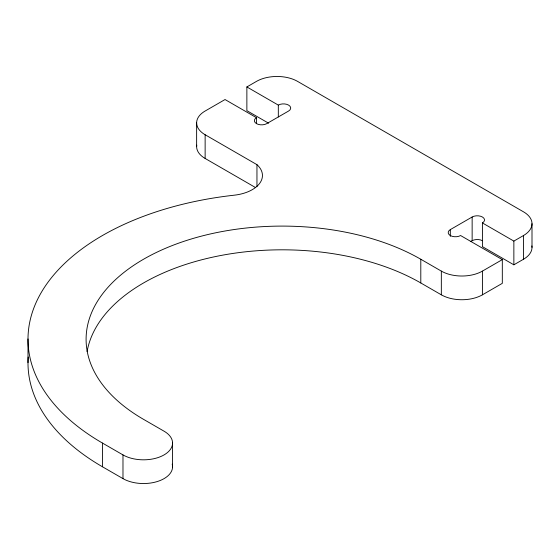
<?xml version="1.0" encoding="UTF-8"?>
<svg xmlns="http://www.w3.org/2000/svg" width="560" height="560" viewBox="0 0 560 560"><rect width="100%" height="100%" fill="white"/><g stroke="black" fill="none" stroke-linecap="round" stroke-linejoin="round"><path stroke-width="0.84" d="M268.583 123.2L246.869 110.663L246.869 86.947L256.487 81.382A29.05 16.772 0 0 1 297.563 81.382L523.495 211.82A29.05 16.772 0 0 1 523.495 235.536L523.495 259.252L513.863 264.81L482.412 246.652L482.412 222.936A7.259 4.193 0 0 0 482.412 217.007A7.259 4.193 0 0 0 472.143 217.007L450.324 229.607L450.324 236.383M470.638 241.591L472.143 240.723A7.259 4.193 0 0 1 482.412 240.723M482.412 222.936L513.863 241.094L523.495 235.536M246.869 86.947L278.32 105.105A7.259 4.193 0 0 1 288.589 105.105A7.259 4.193 0 0 1 288.589 111.034L266.756 123.627A7.259 4.193 0 0 1 256.487 123.627L256.487 117.698L225.036 99.54L205.135 111.027A29.05 16.772 0 0 0 205.135 134.743L256.956 164.661A34.748 20.062 0 0 1 234.255 195.188A254.156 146.734 0 0 0 39.193 296.226A254.156 146.734 0 0 0 102.438 443.051L122.983 454.909A29.05 16.772 0 0 0 164.059 454.909A29.05 16.772 0 0 0 164.059 431.193L143.521 419.335A196.063 113.197 0 0 1 143.521 259.252A196.063 113.197 0 0 1 420.798 259.252L441.336 271.11A29.05 16.772 0 0 0 482.412 271.11L502.313 259.623L502.313 283.339L482.412 294.826A29.05 16.772 0 0 1 441.336 294.826L420.798 282.968A196.063 113.197 0 0 0 216.384 256.375A196.063 113.197 0 0 0 87.094 351.575M502.313 259.623L460.593 235.536A7.259 4.193 0 0 1 450.324 235.536A7.259 4.193 0 0 1 450.324 229.607M196.742 145.138A29.05 16.772 0 0 0 205.135 158.459L255.458 187.509M28.21 357.035A254.156 146.734 0 0 0 102.438 466.767L122.983 478.625A29.05 16.772 0 0 0 156.709 481.712A29.05 16.772 0 0 0 172.207 464.149M532 223.678L532 247.394M513.863 241.094L513.863 264.81M482.412 271.11L482.412 294.826M472.143 217.007L472.143 240.723M441.336 271.11L441.336 294.826M420.798 259.252L420.798 282.968M278.32 105.105L278.32 116.963M256.956 164.661L256.956 186.683M205.135 134.743L205.135 158.459M196.63 122.885L196.63 146.601M172.55 442.526L172.55 467.299M122.983 454.909L122.983 478.625M102.438 443.051L102.438 466.767M28 338.933L28 362.649M531.888 245.931A29.05 16.772 0 0 1 523.495 259.252M256.487 123.627A7.259 4.193 0 0 1 256.487 117.698"/></g></svg>
